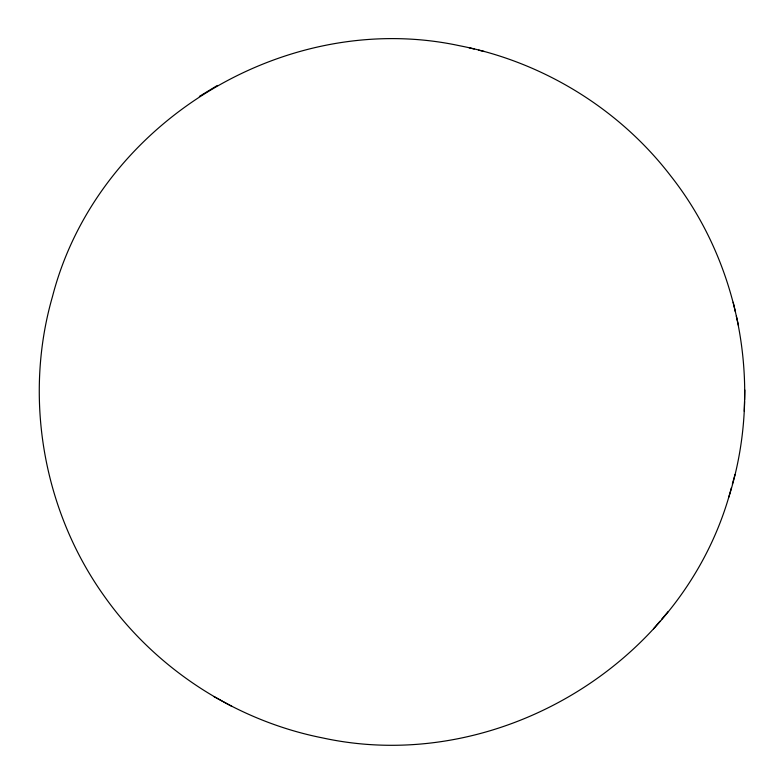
<?xml version="1.0" encoding="UTF-8"?>
<svg xmlns="http://www.w3.org/2000/svg" width="784" height="784" viewBox="0 0 784 784"><rect width="100%" height="100%" fill="white"/><g stroke="black" fill="none" stroke-linecap="round" stroke-linejoin="round"><path stroke-width="1.18" d="M728.728 497.311C763.204 389.129 741.037 264.982 670.643 175.822C619.144 108.702 542.45 61.73 459.424 45.707C284.955 8.154 97.059 123.539 52.469 296.607C23.373 397.468 43.169 510.668 104.174 596.016C155.526 668.83 235.357 720.672 322.763 737.95C498.075 776.052 685.951 662.068 731.364 487.854M744.281 411.296L744.526 401.437M744.555 399.86L744.8 389.991M732.364 484.071L735.029 474.506M653.513 628.827L659.971 621.212M661.539 619.389L668.193 611.54M199.371 96.422L208.24 91.003M208.916 90.611L217.344 85.456M469.136 47.785L474.173 49.01M478.652 50.147L484.306 51.519M213.856 696.525L222.529 701.249M223.656 701.886L231.848 706.355M733.207 302.252L735.392 311.826M736.333 316.089L738.538 325.752"/></g></svg>
